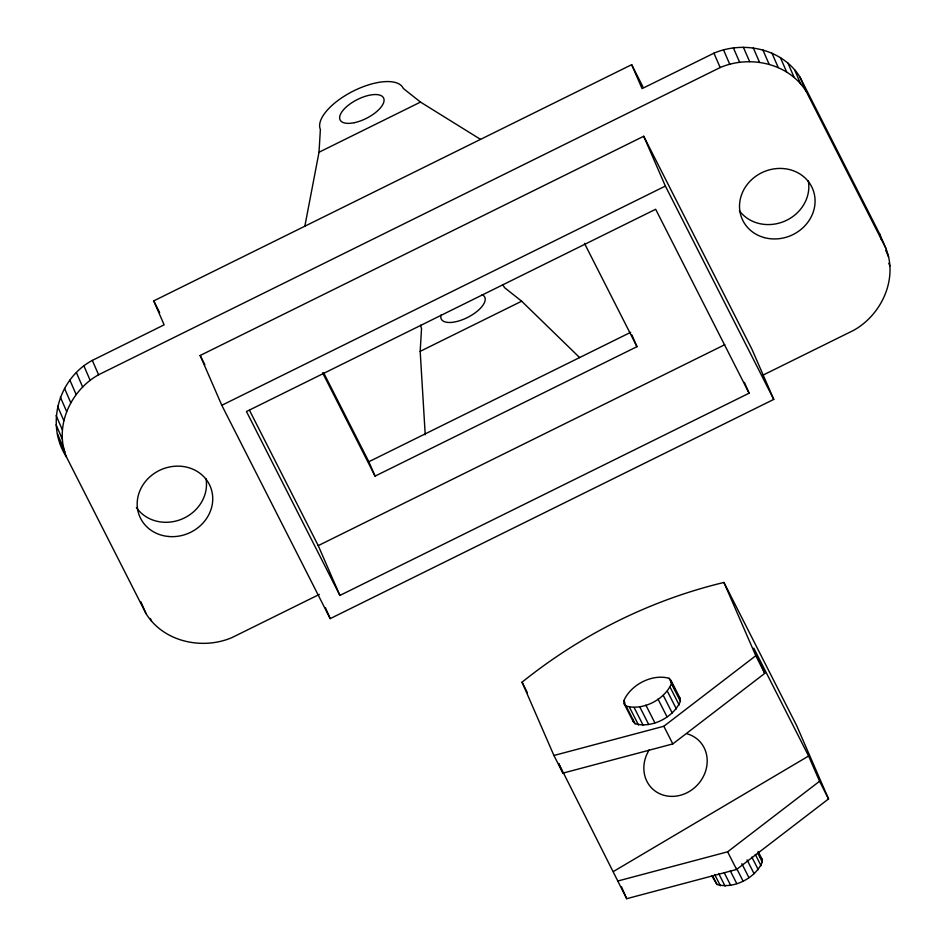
<?xml version="1.0" encoding="UTF-8"?>
<svg xmlns="http://www.w3.org/2000/svg" width="946" height="946" viewBox="0 0 946 946"><rect width="100%" height="100%" fill="white"/><g stroke="black" fill="none" stroke-linecap="round" stroke-linejoin="round"><path stroke-width="1.42" d="M319.358 594.407L232.066 637.545C202.468 650.269 163.516 641.979 146.039 613.647L66.492 457.048C45.266 424.458 58.51 378.471 92.33 360.402L164.131 324.845L153.725 300.899L631.668 64.683L642.878 86.748M66.492 457.048C53.887 426.433 70.631 390.355 98.573 374.77L720.178 67.544C749.776 54.821 788.739 63.11 806.205 91.443L885.763 248.041C898.357 278.656 881.613 314.722 853.67 330.32L762.417 375.42M304.849 226.2L319.015 152.235L320.375 129.46A46.271 19.819 -26.9 0 1 353.934 90.757A46.271 19.819 -26.9 0 1 403.315 88.463L420.497 102.085L480.533 139.369M425.227 434.805L420.178 351.356L421.538 328.569A46.271 19.819 -26.9 0 1 420.793 325.105M623.804 700.726C630.734 684.738 652.172 673.528 669.129 678.317L671.081 680.588L680.056 698.243L680.411 701.305C673.481 717.293 652.042 728.503 635.085 723.714L633.134 721.443L624.159 703.789L623.804 700.726L625.081 703.245M624.159 703.789L626.122 706.047C643.079 710.836 664.518 699.638 671.447 683.651L671.081 680.588M711.83 875.913L716.985 884.486C733.942 889.275 755.381 878.077 762.31 862.09L761.956 859.027L758.113 851.459M553.918 755.487L663.844 726.256L755.795 655.72L723.938 582.452C650.245 600.166 581.081 634.731 522.05 682.184L553.918 755.487L562.894 773.142L672.807 743.911L764.758 673.375L753.785 648.128L808.605 756.031L819.579 781.266L828.542 798.921L736.591 869.469L626.678 898.7L558.708 763.528L562.894 773.142M617.703 881.045L727.628 851.814L819.579 781.266M613.528 871.432L808.605 756.031M319.015 152.235L420.497 102.085M885.763 248.041L879.508 233.674L799.961 77.075C782.484 48.743 743.532 40.453 713.934 53.177L642.074 88.628L631.668 64.683M200.15 355.495L643.718 136.259L752.105 349.594L773.757 399.401L330.189 618.637L221.802 405.302L200.15 355.495L204.833 364.707M221.802 405.302L665.381 186.066L643.718 136.259M420.178 351.356L521.66 301.206L579.662 357.612M631.857 334.919L636.965 346.674L375.077 476.122L368.834 461.743L630.722 332.306M744.419 382.421L749.102 393.193L339.898 595.436L318.234 545.629L724.79 344.687M521.66 301.206L504.466 287.584A46.271 19.819 -26.9 0 0 502.468 284.734M678.743 696.729L680.056 698.243M759.993 856.757L761.956 859.027M665.381 186.066L773.757 399.401M749.102 393.193L655.661 209.267L246.468 411.522L339.898 595.436M584.474 243.359L636.965 346.674M723.938 582.452L796.686 725.665L828.542 798.921M755.795 655.72L764.758 673.375M669.129 678.317L674.888 689.669M757.829 853.257L762.31 862.09M671.447 683.651L680.411 701.305M755.286 854.38L761.045 865.732M670.182 687.293L679.145 704.947M751.845 857.088L758.254 869.705M667.379 691.266L676.355 708.921M747.056 859.867L754.104 873.737M663.229 695.31L672.204 712.965M741.841 863.698L748.889 877.569M658.026 699.129L666.989 716.784M736.567 868.31L742.977 880.915M663.844 726.256L672.807 743.911M727.628 851.814L736.591 869.469M730.336 870.959L736.745 883.564M645.882 705.137L654.845 722.791M724.234 872.72L730.643 885.338M639.768 706.899L648.743 724.553M718.664 873.489L725.074 886.106M634.198 707.667L643.174 725.322M714.644 874.459L720.414 885.811M629.551 707.383L638.515 725.038M712.504 875.653L716.985 884.486M626.122 706.047L635.085 723.714M522.05 682.184L527.383 692.697M323.65 372.819L368.834 461.743M322.586 372.795L375.077 476.122M249.496 410.316L318.234 545.629M153.725 300.899L159.649 312.582M60.237 442.681L64.919 451.892M885.681 250.252L888.531 256.78M888.767 263.284L889.902 265.897M799.961 77.075L806.205 91.443M794.51 69.661L800.765 84.028M787.947 63.11L794.191 77.477M780.379 57.564L786.623 71.931M771.96 53.142L778.215 67.509M762.878 49.913L769.122 64.281M753.3 47.95L759.543 62.318M743.414 47.3L749.658 61.667M733.422 47.962L739.666 62.33M723.536 49.937L729.78 64.304M713.934 53.177L720.178 67.544M621.463 886.709L626.678 898.7M325.507 607.876L330.189 618.637M92.33 360.402L98.573 374.77M83.958 366.043L90.201 380.41M76.425 372.689L82.68 387.056M69.909 380.174L76.153 394.541M64.529 388.38L70.773 402.748M60.378 397.119L66.622 411.486M150.343 618.448L151.49 621.061M57.564 406.236L63.808 420.603M140.93 601.893L146.039 613.647M56.121 415.531L62.365 429.898M56.098 424.825L62.341 439.192M57.47 433.942L63.725 448.309M879.508 233.674L881.483 239.917M632.898 719.398L633.134 721.443M687.068 733.812A33.477 29.917 -46.2 0 1 704.096 774.999A33.477 29.917 -46.2 0 1 659.811 793.789A33.477 29.917 -46.2 0 1 649.228 749.871M808.31 180.911A38.348 34.647 -23.5 0 1 784.79 221.128A38.348 34.647 -23.5 0 1 739.405 210.733M205.968 478.617A38.348 34.647 -23.5 0 1 181.869 519.082A38.348 34.647 -23.5 0 1 136.39 507.494M482.082 294.667A24.348 10.43 -26.9 0 1 467.17 317.655A24.348 10.43 -26.9 0 1 441.073 314.935M764.084 237.552A38.348 34.647 -23.5 0 0 814.553 195.278A38.348 34.647 -23.5 0 0 753.241 178.238A38.348 34.647 -23.5 0 0 764.084 237.552M168.092 536.453A38.348 34.647 -23.5 0 0 210.568 487.166A38.348 34.647 -23.5 0 0 146.204 480.58A38.348 34.647 -23.5 0 0 168.092 536.453M354.537 122.649A24.348 10.43 -26.9 0 0 383.674 98.171A24.348 10.43 -26.9 0 0 347.324 106.058A24.348 10.43 -26.9 0 0 354.537 122.649"/></g></svg>
